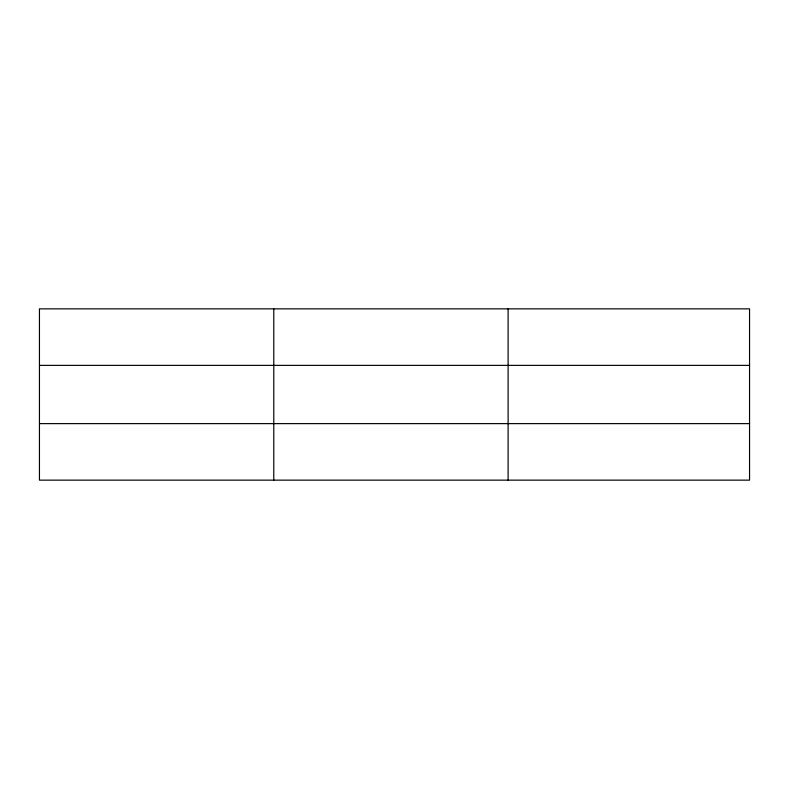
<?xml version="1.0" encoding="UTF-8"?>
<svg xmlns="http://www.w3.org/2000/svg" width="789" height="789" viewBox="0 0 789 789"><rect width="100%" height="100%" fill="white"/><g stroke="black" fill="none" stroke-linecap="round" stroke-linejoin="round"><path stroke-width="1.18" d="M273.783 480.146L273.783 308.854M508.116 480.146L508.116 308.854M39.45 365.376L749.55 365.376M39.45 423.624L749.55 423.624M749.55 466.013L749.55 480.146L39.45 480.146L39.45 308.854L749.55 308.854L749.55 466.013"/></g></svg>
